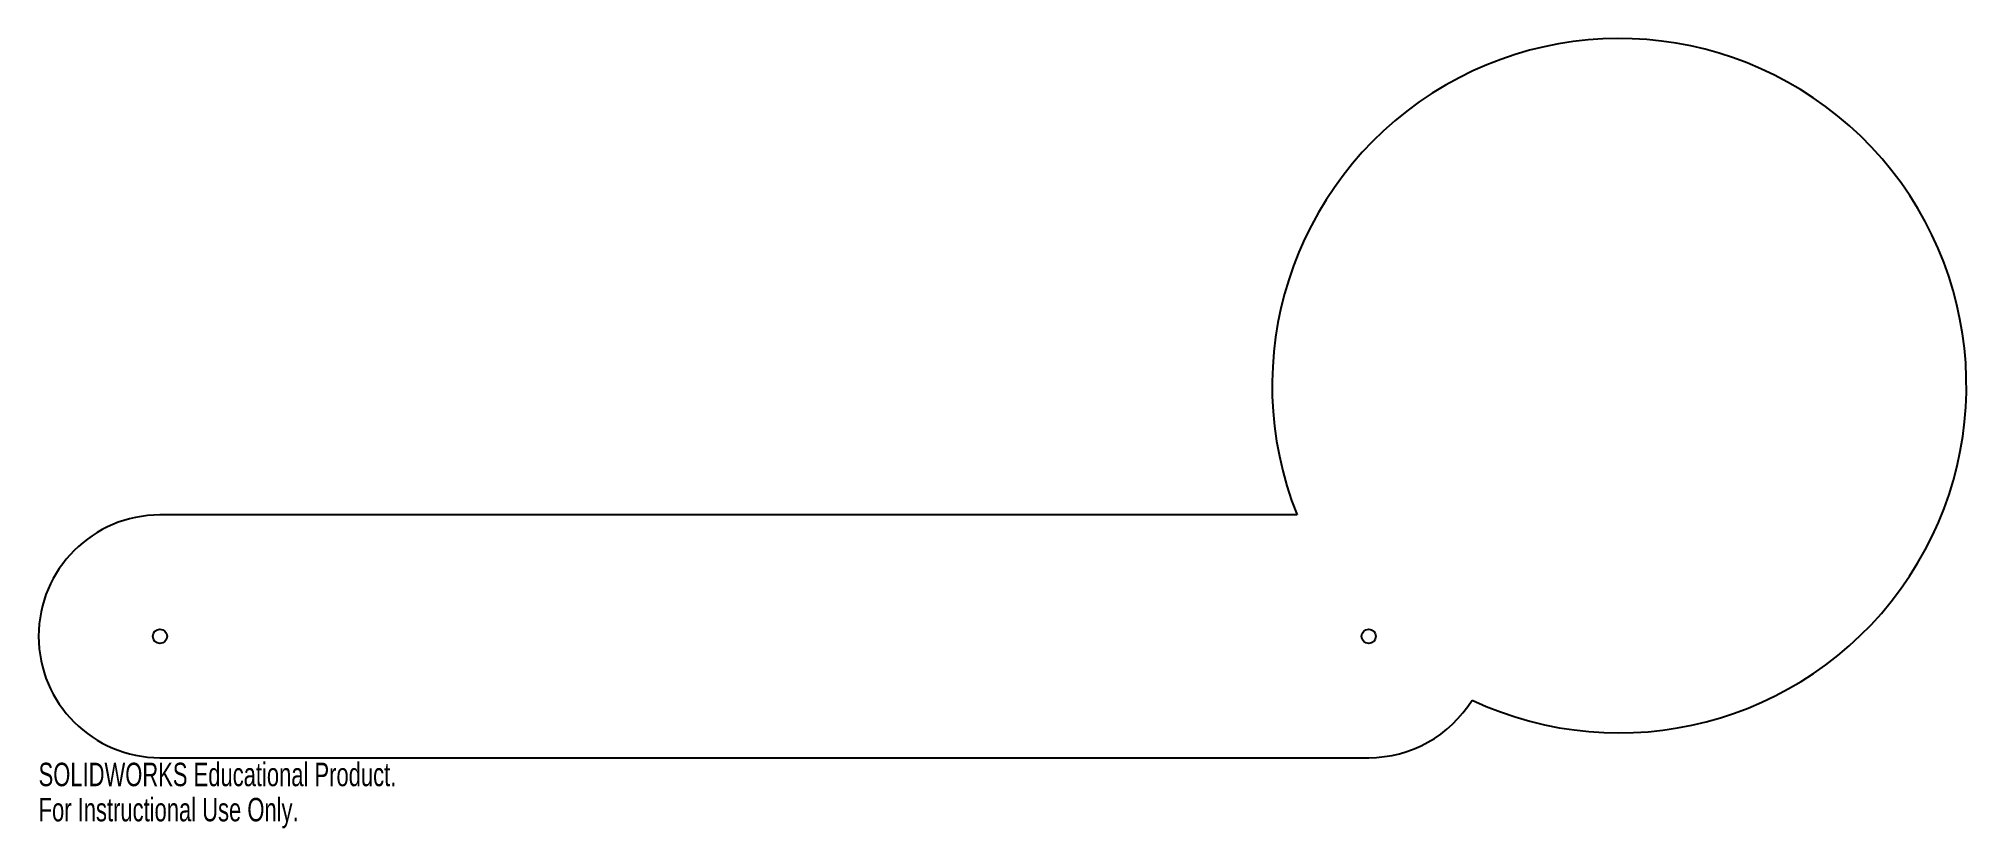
# Model space of a CAD drawing. Header units: inches. Extents: x -6.3 to 9.3, y -1.1 to 5.3.
import ezdxf

# ---------------------------------------------------------------- set-up
doc = ezdxf.new("R2010")
doc.units = ezdxf.units.IN
doc.header["$MEASUREMENT"] = 0
doc.styles.add('SLDTEXTSTYLE0', font='TXT', dxfattribs={"width": 0.7})

msp = doc.modelspace()

# ---------------------------------------------------------------- linework, layer by layer
at = {"color": 7, "linetype": 'Continuous', "lineweight": 25}
for p, q in [((3.914, 1.465), (-5.309, 1.465)), ((-5.309, -0.504), (4.494, -0.504))]:
    msp.add_line(p, q, dxfattribs=at)
for centre in [(-5.309, 0.481), (4.494, 0.481)]:
    msp.add_circle(centre, 0.058, dxfattribs=at)
for centre, radius, start, end in [((6.526, 2.513), 2.815, 244.8906, 201.857), ((-5.309, 0.481), 0.984, 90, 270), ((4.494, 0.481), 0.984, 270, 328.3334)]:
    msp.add_arc(centre, radius, start, end, dxfattribs=at)

# ---------------------------------------------------------------- texts
at = {"color": 7, "linetype": 'Continuous', "char_height": 0.1903, "attachment_point": 1, "style": 'SLDTEXTSTYLE0'}
for s, insert in [('SOLIDWORKS Educational Product.', (-6.293, -0.544)), ('For Instructional Use Only.', (-6.293, -0.829))]:
    msp.add_mtext(s, dxfattribs=dict(at, insert=insert))

doc.saveas('drawing.dxf')
